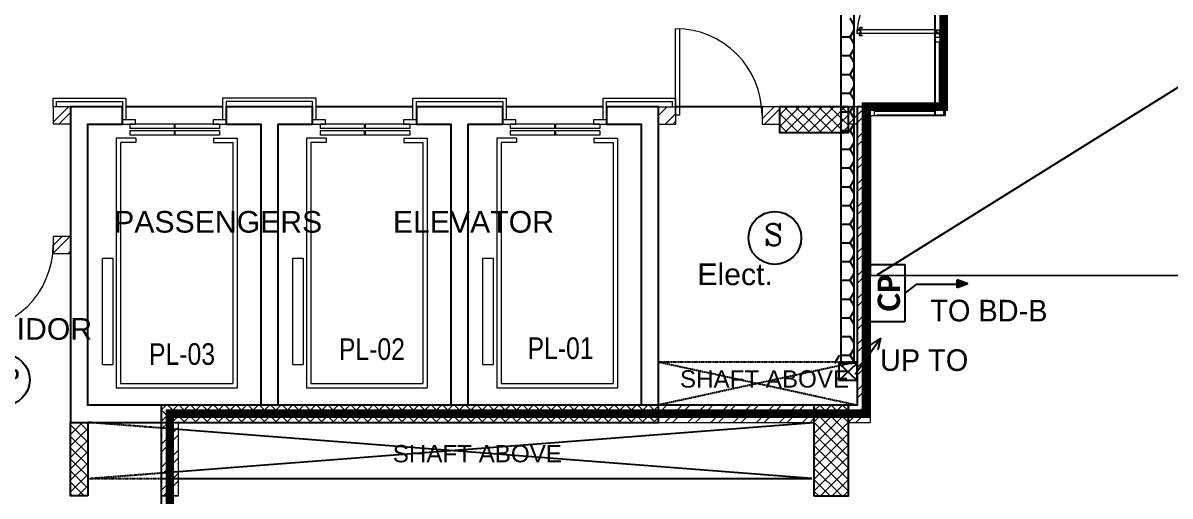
# Model space of a CAD drawing. Header units: inches. Extents: x 1217570 to 1674444, y 326920 to 480291.
# Drawn here: x 1527000 to 1540268, y 348708 to 354179 of the extents above; entities that cross this region are included whole.
import ezdxf

# ---------------------------------------------------------------- set-up
doc = ezdxf.new("R2010")
doc.units = ezdxf.units.IN
doc.header["$MEASUREMENT"] = 0
doc.linetypes.add('DASHED2', pattern=[9.525, 6.35, -3.175])
doc.linetypes.add('HIDDEN', pattern=[9.525, 6.35, -3.175])
for name, color, linetype in [('01- Low voltage', 7, 'Continuous'), ('A-TEXT', 3, 'Continuous'), ('FA', 31, 'Continuous'), ('FFNEW', 252, 'Continuous'), ('GLAZ', 4, 'Continuous'), ('PA', 31, 'Continuous'), ('S-COL', 210, 'Continuous'), ('SHAFT', 7, 'Continuous'), ('TAXT', 3, 'Continuous'), ('TE-TX', 2, 'Continuous'), ('TECIR', 1, 'Continuous'), ('TEL', 211, 'Continuous'), ('TEXT', 181, 'Continuous')]:
    doc.layers.add(name, color=color, linetype=linetype)
for name, color, linetype, lineweight in [('A-BLOCK', 43, 'Continuous', 13), ('A-DOOR', 10, 'Continuous', 15), ('A-ELEVATOR', 54, 'Continuous', 5), ('A-GLASS', 4, 'Continuous', 5), ('A-HATCH CONCRETE', 254, 'Continuous', 5), ('A-LEASING LINE', 7, 'DASHED2', 9), ('A-WALL CLADDING', 44, 'Continuous', 5), ('wall hatch', 252, 'Continuous', 0)]:
    doc.layers.add(name, color=color, linetype=linetype, lineweight=lineweight)
doc.styles.add('ARIAL', font='ARIALN.TTF')
doc.styles.add('M1', font='multplno.shx', dxfattribs={"height": 0.2})
doc.styles.add('romance', font='romanc.shx')
doc.styles.get("Standard").update_dxf_attribs({"font": 'arial.ttf'})
doc.styles.add('style1', font='arial.ttf')
pattern_1 = [(45, (1337614.36, 312749.915), (-66.29126, 66.29126), []), (135, (1337614.36, 312749.915), (-66.29126, -66.29126), [])]

# ---------------------------------------------------------------- blocks, each defined once
blk = doc.blocks.new('SDGTFHHD')
at = {"layer": 'A-HATCH CONCRETE'}
h = blk.add_hatch(dxfattribs=at)
h.set_pattern_fill('ANSI37', color=254, scale=750)
h.set_pattern_definition(pattern_1)
h.paths.add_polyline_path([(1366307, 734887), (1366307, 734587), (1367107, 734587), (1367107, 734887)])
h = blk.add_hatch(dxfattribs=at)
h.set_pattern_fill('ANSI37', color=254, scale=750)
h.set_pattern_definition(pattern_1)
h.paths.add_polyline_path([(1358308, 730387), (1358108, 730387), (1358108, 731237), (1358308, 731237)])
at = {"layer": 'wall hatch'}
h = blk.add_hatch(dxfattribs=at)
h.set_pattern_fill('ANSI32', color=254, scale=500)
h.set_pattern_definition([(45, (1337779.36, 312749.91), (-132.58252, 132.58252), []), (45, (1337867.74, 312749.91), (-132.58252, 132.58252), [])])
h.paths.add_polyline_path([(1356573, 734887), (1356573, 734887), (1356573, 734687)])
h.paths.add_polyline_path([(1358108, 734887), (1357907, 734887), (1357907, 734687), (1358108, 734687)])
h = blk.add_hatch(dxfattribs=at)
h.set_pattern_fill('ANSI32', color=254, scale=500)
h.set_pattern_definition([(45, (1337614.36, 312749.91), (-132.58252, 132.58252), []), (45, (1337702.74, 312749.91), (-132.58252, 132.58252), [])])
h.paths.add_polyline_path([(1356791, 733389), (1356791, 733389), (1356791, 733189)])
h.paths.add_polyline_path([(1358108, 733387), (1357907, 733387), (1357907, 733187), (1358108, 733187)])
at = {"color": 254, "linetype": 'Continuous', "ltscale": 100}
blk.add_lwpolyline([(1385707, 721237), (1385707, 726940), (1385507, 726937), (1383958, 726937), (1383958, 732937), (1380097, 732937), (1380097, 739738), (1381100, 739591), (1381134, 739788), (1381678, 743600), (1382721, 750905), (1382763, 751202), (1347098, 756262), (1346331, 744553), (1368108, 741445), (1368106, 734887), (1367208, 734887), (1367208, 734687), (1367208, 731437), (1359158, 731437), (1359158, 731237), (1359158, 721237), (1385707, 721237)], dxfattribs=at)
at = {"layer": 'A-BLOCK', "color": 254, "ltscale": 100}
for p, q in [((1357907, 734887), (1357907, 734687)), ((1357907, 734887), (1357907, 734687)), ((1358107, 734887), (1357907, 734887)), ((1358107, 734887), (1357907, 734887)), ((1358107, 734887), (1358707, 734887)), ((1358107, 734887), (1358707, 734887)), ((1364908, 734887), (1365107, 734887)), ((1365107, 734887), (1365107, 734687)), ((1367358, 734887), (1366107, 734887)), ((1366107, 734887), (1366107, 734687)), ((1367358, 734887), (1367358, 734887)), ((1358108, 734687), (1357907, 734687)), ((1358108, 734687), (1357907, 734687)), ((1364908, 734687), (1365108, 734687)), ((1364908, 734687), (1365107, 734687)), ((1366108, 734687), (1366307, 734687)), ((1367208, 734687), (1367107, 734687)), ((1367208, 734687), (1367208, 731437)), ((1358107, 733687), (1358107, 733487)), ((1357907, 733387), (1357907, 733187)), ((1357907, 733387), (1357907, 733187)), ((1358107, 733387), (1357907, 733387)), ((1358107, 733387), (1357907, 733387)), ((1358108, 733187), (1357907, 733187)), ((1358108, 733187), (1357907, 733187)), ((1358307, 732237), (1358307, 732437)), ((1358307, 732237), (1358307, 732437)), ((1364907, 731437), (1367208, 731437)), ((1358308, 731237), (1359148, 731237)), ((1358308, 731237), (1359148, 731237)), ((1359158, 730387), (1359158, 731237))]:
    blk.add_line(p, q, dxfattribs=at)
at = {"layer": 'A-DOOR', "color": 254}
for p, q in [((1365107, 734789), (1365107, 735789)), ((1365107, 734789), (1365107, 735789)), ((1365157, 734789), (1365157, 735789)), ((1365157, 734789), (1365157, 735789)), ((1365157, 734789), (1365107, 734789))]:
    blk.add_line(p, q, dxfattribs=at)
for centre, start, end in [((1365107, 734789), 0, 90), ((1356907, 733289), 270, 0)]:
    blk.add_arc(centre, 1000, start, end, dxfattribs=at)
at = {"layer": 'A-ELEVATOR', "color": 254}
for p, q in [((1359306, 734687), (1358795, 734687)), ((1358795, 734687), (1358795, 734637)), ((1359306, 734687), (1358795, 734687)), ((1358795, 734687), (1358795, 734637)), ((1359306, 734687), (1358795, 734687)), ((1358795, 734687), (1358795, 734637)), ((1359306, 734687), (1358795, 734687)), ((1358795, 734687), (1358795, 734637)), ((1359306, 734637), (1358795, 734637)), ((1359306, 734637), (1358795, 734637)), ((1359306, 734637), (1358795, 734637)), ((1359306, 734637), (1358795, 734637)), ((1359306, 734687), (1359306, 734637)), ((1359306, 734687), (1359306, 734637)), ((1359306, 734687), (1359306, 734637)), ((1359306, 734687), (1359306, 734637)), ((1359316, 734687), (1359316, 734637)), ((1359832, 734687), (1359316, 734687)), ((1359316, 734687), (1359316, 734637)), ((1359832, 734687), (1359316, 734687)), ((1359316, 734687), (1359316, 734637)), ((1359832, 734687), (1359316, 734687)), ((1359832, 734687), (1359316, 734687)), ((1359316, 734687), (1359316, 734637)), ((1359832, 734637), (1359316, 734637)), ((1359832, 734637), (1359316, 734637)), ((1359832, 734637), (1359316, 734637)), ((1359832, 734637), (1359316, 734637)), ((1359832, 734687), (1359832, 734637)), ((1359832, 734687), (1359832, 734637)), ((1359832, 734687), (1359832, 734637)), ((1359832, 734687), (1359832, 734637)), ((1361506, 734687), (1360995, 734687)), ((1360995, 734687), (1360995, 734637)), ((1361506, 734687), (1360995, 734687)), ((1360995, 734687), (1360995, 734637)), ((1361506, 734687), (1360995, 734687)), ((1360995, 734687), (1360995, 734637)), ((1361506, 734687), (1360995, 734687)), ((1360995, 734687), (1360995, 734637)), ((1361506, 734637), (1360995, 734637)), ((1361506, 734637), (1360995, 734637)), ((1361506, 734637), (1360995, 734637)), ((1361506, 734637), (1360995, 734637)), ((1361506, 734687), (1361506, 734637)), ((1361506, 734687), (1361506, 734637)), ((1361506, 734687), (1361506, 734637)), ((1361506, 734687), (1361506, 734637)), ((1362032, 734687), (1361516, 734687)), ((1361516, 734687), (1361516, 734637)), ((1362032, 734687), (1361516, 734687)), ((1361516, 734687), (1361516, 734637)), ((1362032, 734687), (1361516, 734687)), ((1361516, 734687), (1361516, 734637)), ((1362032, 734687), (1361516, 734687)), ((1361516, 734687), (1361516, 734637)), ((1362032, 734637), (1361516, 734637)), ((1362032, 734637), (1361516, 734637)), ((1362032, 734637), (1361516, 734637)), ((1362032, 734637), (1361516, 734637)), ((1362032, 734687), (1362032, 734637)), ((1362032, 734687), (1362032, 734637)), ((1362032, 734687), (1362032, 734637)), ((1362032, 734687), (1362032, 734637)), ((1363706, 734687), (1363195, 734687)), ((1363195, 734687), (1363195, 734637)), ((1363706, 734687), (1363195, 734687)), ((1363195, 734687), (1363195, 734637)), ((1363706, 734687), (1363195, 734687)), ((1363195, 734687), (1363195, 734637)), ((1363706, 734687), (1363195, 734687)), ((1363195, 734687), (1363195, 734637)), ((1363706, 734637), (1363195, 734637)), ((1363706, 734637), (1363195, 734637)), ((1363706, 734637), (1363195, 734637)), ((1363706, 734637), (1363195, 734637)), ((1363706, 734687), (1363706, 734637)), ((1363706, 734687), (1363706, 734637)), ((1363706, 734687), (1363706, 734637)), ((1363706, 734687), (1363706, 734637)), ((1363716, 734687), (1363716, 734637)), ((1364232, 734687), (1363716, 734687)), ((1363716, 734687), (1363716, 734637)), ((1364232, 734687), (1363716, 734687)), ((1363716, 734687), (1363716, 734637)), ((1364232, 734687), (1363716, 734687)), ((1363716, 734687), (1363716, 734637)), ((1364232, 734687), (1363716, 734687)), ((1364232, 734637), (1363716, 734637)), ((1364232, 734637), (1363716, 734637)), ((1364232, 734637), (1363716, 734637)), ((1364232, 734637), (1363716, 734637)), ((1364232, 734687), (1364232, 734637)), ((1364232, 734687), (1364232, 734637)), ((1364232, 734687), (1364232, 734637)), ((1364232, 734687), (1364232, 734637)), ((1358638, 734522), (1358638, 731637)), ((1358865, 734522), (1358638, 734522)), ((1358638, 734522), (1358638, 731637)), ((1358865, 734522), (1358638, 734522)), ((1358638, 734522), (1358638, 731637)), ((1358865, 734522), (1358638, 734522)), ((1358638, 734522), (1358638, 731637)), ((1358865, 734522), (1358638, 734522)), ((1359306, 734607), (1358795, 734607)), ((1358795, 734607), (1358795, 734557)), ((1359306, 734607), (1358795, 734607)), ((1358795, 734607), (1358795, 734557)), ((1359306, 734607), (1358795, 734607)), ((1358795, 734607), (1358795, 734557)), ((1359306, 734607), (1358795, 734607)), ((1358795, 734607), (1358795, 734557)), ((1359306, 734557), (1358795, 734557)), ((1359306, 734557), (1358795, 734557)), ((1359306, 734557), (1358795, 734557)), ((1359306, 734557), (1358795, 734557)), ((1358865, 734522), (1358865, 734472)), ((1358865, 734522), (1358865, 734472)), ((1358865, 734522), (1358865, 734472)), ((1358865, 734522), (1358865, 734472)), ((1359306, 734607), (1359306, 734557)), ((1359306, 734607), (1359306, 734557)), ((1359306, 734607), (1359306, 734557)), ((1359306, 734607), (1359306, 734557)), ((1359316, 734557), (1359306, 734557)), ((1359316, 734557), (1359306, 734557)), ((1359316, 734557), (1359306, 734557)), ((1359316, 734557), (1359306, 734557)), ((1359316, 734607), (1359316, 734557)), ((1359832, 734607), (1359316, 734607)), ((1359832, 734607), (1359316, 734607)), ((1359832, 734607), (1359316, 734607)), ((1359316, 734607), (1359316, 734557)), ((1359832, 734607), (1359316, 734607)), ((1359832, 734607), (1359316, 734607)), ((1359316, 734607), (1359316, 734557)), ((1359832, 734607), (1359316, 734607)), ((1359316, 734607), (1359316, 734557)), ((1359832, 734607), (1359316, 734607)), ((1359832, 734607), (1359316, 734607)), ((1359832, 734557), (1359316, 734557)), ((1359832, 734557), (1359316, 734557)), ((1359832, 734557), (1359316, 734557)), ((1359832, 734557), (1359316, 734557)), ((1359762, 734522), (1359762, 734472)), ((1359762, 734522), (1360035, 734522)), ((1359762, 734522), (1359762, 734472)), ((1359762, 734522), (1360035, 734522)), ((1359762, 734522), (1359762, 734472)), ((1359762, 734522), (1360035, 734522)), ((1359762, 734522), (1359762, 734472)), ((1359762, 734522), (1360035, 734522)), ((1359832, 734607), (1359832, 734557)), ((1359832, 734607), (1359832, 734557)), ((1359832, 734607), (1359832, 734557)), ((1359832, 734607), (1359832, 734557)), ((1360035, 734522), (1360035, 731637)), ((1360035, 734522), (1360035, 731637)), ((1360035, 734522), (1360035, 731637)), ((1360035, 734522), (1360035, 731637)), ((1360838, 734522), (1360838, 731637)), ((1361065, 734522), (1360838, 734522)), ((1360838, 734522), (1360838, 731637)), ((1361065, 734522), (1360838, 734522)), ((1360838, 734522), (1360838, 731637)), ((1361065, 734522), (1360838, 734522)), ((1360838, 734522), (1360838, 731637)), ((1361065, 734522), (1360838, 734522)), ((1360995, 734607), (1360995, 734557)), ((1361506, 734607), (1360995, 734607)), ((1361506, 734607), (1360995, 734607)), ((1360995, 734607), (1360995, 734557)), ((1361506, 734607), (1360995, 734607)), ((1360995, 734607), (1360995, 734557)), ((1361506, 734607), (1360995, 734607)), ((1360995, 734607), (1360995, 734557)), ((1361506, 734557), (1360995, 734557)), ((1361506, 734557), (1360995, 734557)), ((1361506, 734557), (1360995, 734557)), ((1361506, 734557), (1360995, 734557)), ((1361065, 734522), (1361065, 734472)), ((1361065, 734522), (1361065, 734472)), ((1361065, 734522), (1361065, 734472)), ((1361065, 734522), (1361065, 734472)), ((1361506, 734607), (1361506, 734557)), ((1361506, 734607), (1361506, 734557)), ((1361506, 734607), (1361506, 734557)), ((1361506, 734607), (1361506, 734557)), ((1361516, 734557), (1361506, 734557)), ((1361516, 734557), (1361506, 734557)), ((1361516, 734557), (1361506, 734557)), ((1361516, 734557), (1361506, 734557)), ((1361516, 734607), (1361516, 734557)), ((1362032, 734607), (1361516, 734607)), ((1362032, 734607), (1361516, 734607)), ((1361516, 734607), (1361516, 734557)), ((1362032, 734607), (1361516, 734607)), ((1362032, 734607), (1361516, 734607)), ((1361516, 734607), (1361516, 734557)), ((1362032, 734607), (1361516, 734607)), ((1362032, 734607), (1361516, 734607)), ((1361516, 734607), (1361516, 734557)), ((1362032, 734607), (1361516, 734607)), ((1362032, 734607), (1361516, 734607)), ((1362032, 734557), (1361516, 734557)), ((1362032, 734557), (1361516, 734557)), ((1362032, 734557), (1361516, 734557)), ((1362032, 734557), (1361516, 734557)), ((1361962, 734522), (1361962, 734472)), ((1361962, 734522), (1362235, 734522)), ((1361962, 734522), (1361962, 734472)), ((1361962, 734522), (1362235, 734522)), ((1361962, 734522), (1362235, 734522)), ((1361962, 734522), (1361962, 734472)), ((1361962, 734522), (1362235, 734522)), ((1361962, 734522), (1361962, 734472)), ((1362032, 734607), (1362032, 734557)), ((1362032, 734607), (1362032, 734557)), ((1362032, 734607), (1362032, 734557)), ((1362032, 734607), (1362032, 734557)), ((1362235, 734522), (1362235, 731637)), ((1362235, 734522), (1362235, 731637)), ((1362235, 734522), (1362235, 731637)), ((1362235, 734522), (1362235, 731637)), ((1363038, 734522), (1363038, 731637)), ((1363265, 734522), (1363038, 734522)), ((1363038, 734522), (1363038, 731637)), ((1363265, 734522), (1363038, 734522)), ((1363038, 734522), (1363038, 731637)), ((1363265, 734522), (1363038, 734522)), ((1363038, 734522), (1363038, 731637)), ((1363265, 734522), (1363038, 734522)), ((1363195, 734607), (1363195, 734557)), ((1363706, 734607), (1363195, 734607)), ((1363195, 734607), (1363195, 734557)), ((1363706, 734607), (1363195, 734607)), ((1363706, 734607), (1363195, 734607)), ((1363195, 734607), (1363195, 734557)), ((1363706, 734607), (1363195, 734607)), ((1363195, 734607), (1363195, 734557)), ((1363706, 734557), (1363195, 734557)), ((1363706, 734557), (1363195, 734557)), ((1363706, 734557), (1363195, 734557)), ((1363706, 734557), (1363195, 734557)), ((1363265, 734522), (1363265, 734472)), ((1363265, 734522), (1363265, 734472)), ((1363265, 734522), (1363265, 734472)), ((1363265, 734522), (1363265, 734472)), ((1363706, 734607), (1363706, 734557)), ((1363706, 734607), (1363706, 734557)), ((1363706, 734607), (1363706, 734557)), ((1363706, 734607), (1363706, 734557)), ((1363716, 734557), (1363706, 734557)), ((1363716, 734557), (1363706, 734557)), ((1363716, 734557), (1363706, 734557)), ((1363716, 734557), (1363706, 734557)), ((1363716, 734607), (1363716, 734557)), ((1364232, 734607), (1363716, 734607)), ((1364232, 734607), (1363716, 734607)), ((1363716, 734607), (1363716, 734557)), ((1364232, 734607), (1363716, 734607)), ((1364232, 734607), (1363716, 734607)), ((1363716, 734607), (1363716, 734557)), ((1364232, 734607), (1363716, 734607)), ((1364232, 734607), (1363716, 734607)), ((1363716, 734607), (1363716, 734557)), ((1364232, 734607), (1363716, 734607)), ((1364232, 734607), (1363716, 734607)), ((1364232, 734557), (1363716, 734557)), ((1364232, 734557), (1363716, 734557)), ((1364232, 734557), (1363716, 734557)), ((1364232, 734557), (1363716, 734557)), ((1364162, 734522), (1364162, 734472)), ((1364162, 734522), (1364435, 734522)), ((1364162, 734522), (1364162, 734472)), ((1364162, 734522), (1364435, 734522)), ((1364162, 734522), (1364162, 734472)), ((1364162, 734522), (1364435, 734522)), ((1364162, 734522), (1364162, 734472)), ((1364162, 734522), (1364435, 734522)), ((1364232, 734607), (1364232, 734557)), ((1364232, 734607), (1364232, 734557)), ((1364232, 734607), (1364232, 734557)), ((1364232, 734607), (1364232, 734557)), ((1364435, 734522), (1364435, 731637)), ((1364435, 734522), (1364435, 731637)), ((1364435, 734522), (1364435, 731637)), ((1364435, 734522), (1364435, 731637)), ((1358688, 734472), (1358688, 731687)), ((1358865, 734472), (1358688, 734472)), ((1358688, 734472), (1358688, 731687)), ((1358865, 734472), (1358688, 734472)), ((1358688, 734472), (1358688, 731687)), ((1358865, 734472), (1358688, 734472)), ((1358688, 734472), (1358688, 731687)), ((1358865, 734472), (1358688, 734472)), ((1359762, 734472), (1359985, 734472)), ((1359762, 734472), (1359985, 734472)), ((1359762, 734472), (1359985, 734472)), ((1359762, 734472), (1359985, 734472)), ((1359985, 734472), (1359985, 731687)), ((1359985, 734472), (1359985, 731687)), ((1359985, 734472), (1359985, 731687)), ((1359985, 734472), (1359985, 731687)), ((1360888, 734472), (1360888, 731687)), ((1361065, 734472), (1360888, 734472)), ((1360888, 734472), (1360888, 731687)), ((1361065, 734472), (1360888, 734472)), ((1360888, 734472), (1360888, 731687)), ((1361065, 734472), (1360888, 734472)), ((1360888, 734472), (1360888, 731687)), ((1361065, 734472), (1360888, 734472)), ((1361962, 734472), (1362185, 734472)), ((1361962, 734472), (1362185, 734472)), ((1361962, 734472), (1362185, 734472)), ((1361962, 734472), (1362185, 734472)), ((1362185, 734472), (1362185, 731687)), ((1362185, 734472), (1362185, 731687)), ((1362185, 734472), (1362185, 731687)), ((1362185, 734472), (1362185, 731687)), ((1363088, 734472), (1363088, 731687)), ((1363265, 734472), (1363088, 734472)), ((1363088, 734472), (1363088, 731687)), ((1363265, 734472), (1363088, 734472)), ((1363088, 734472), (1363088, 731687)), ((1363265, 734472), (1363088, 734472)), ((1363088, 734472), (1363088, 731687)), ((1363265, 734472), (1363088, 734472)), ((1364162, 734472), (1364385, 734472)), ((1364162, 734472), (1364385, 734472)), ((1364162, 734472), (1364385, 734472)), ((1364162, 734472), (1364385, 734472)), ((1364385, 734472), (1364385, 731687)), ((1364385, 734472), (1364385, 731687)), ((1364385, 734472), (1364385, 731687)), ((1364385, 734472), (1364385, 731687)), ((1358478, 731907), (1358478, 733137)), ((1358478, 733137), (1358598, 733137)), ((1358478, 731907), (1358478, 733137)), ((1358478, 733137), (1358598, 733137)), ((1358478, 731907), (1358478, 733137)), ((1358478, 733137), (1358598, 733137)), ((1358478, 731907), (1358478, 733137)), ((1358478, 733137), (1358598, 733137)), ((1358598, 733137), (1358598, 731907)), ((1358598, 733137), (1358598, 731907)), ((1358598, 733137), (1358598, 731907)), ((1358598, 733137), (1358598, 731907)), ((1360678, 731907), (1360678, 733137)), ((1360678, 733137), (1360798, 733137)), ((1360678, 731907), (1360678, 733137)), ((1360678, 733137), (1360798, 733137)), ((1360678, 731907), (1360678, 733137)), ((1360678, 733137), (1360798, 733137)), ((1360678, 731907), (1360678, 733137)), ((1360678, 733137), (1360798, 733137)), ((1360798, 733137), (1360798, 731907)), ((1360798, 733137), (1360798, 731907)), ((1360798, 733137), (1360798, 731907)), ((1360798, 733137), (1360798, 731907)), ((1362878, 731907), (1362878, 733137)), ((1362878, 733137), (1362998, 733137)), ((1362878, 731907), (1362878, 733137)), ((1362878, 733137), (1362998, 733137)), ((1362878, 731907), (1362878, 733137)), ((1362878, 733137), (1362998, 733137)), ((1362878, 731907), (1362878, 733137)), ((1362878, 733137), (1362998, 733137)), ((1362998, 733137), (1362998, 731907)), ((1362998, 733137), (1362998, 731907)), ((1362998, 733137), (1362998, 731907)), ((1362998, 733137), (1362998, 731907)), ((1358478, 731907), (1358598, 731907)), ((1358478, 731907), (1358598, 731907)), ((1358478, 731907), (1358598, 731907)), ((1358478, 731907), (1358598, 731907)), ((1360678, 731907), (1360798, 731907)), ((1360678, 731907), (1360798, 731907)), ((1360678, 731907), (1360798, 731907)), ((1360678, 731907), (1360798, 731907)), ((1362878, 731907), (1362998, 731907)), ((1362878, 731907), (1362998, 731907)), ((1362878, 731907), (1362998, 731907)), ((1362878, 731907), (1362998, 731907)), ((1358638, 731637), (1360035, 731637)), ((1358638, 731637), (1360035, 731637)), ((1358638, 731637), (1360035, 731637)), ((1358638, 731637), (1360035, 731637)), ((1358688, 731687), (1359985, 731687)), ((1358688, 731687), (1359985, 731687)), ((1358688, 731687), (1359985, 731687)), ((1358688, 731687), (1359985, 731687)), ((1360838, 731637), (1362235, 731637)), ((1360838, 731637), (1362235, 731637)), ((1360838, 731637), (1362235, 731637)), ((1360838, 731637), (1362235, 731637)), ((1360888, 731687), (1362185, 731687)), ((1360888, 731687), (1362185, 731687)), ((1360888, 731687), (1362185, 731687)), ((1360888, 731687), (1362185, 731687)), ((1363038, 731637), (1364435, 731637)), ((1363038, 731637), (1364435, 731637)), ((1363038, 731637), (1364435, 731637)), ((1363038, 731637), (1364435, 731637)), ((1363088, 731687), (1364385, 731687)), ((1363088, 731687), (1364385, 731687)), ((1363088, 731687), (1364385, 731687)), ((1363088, 731687), (1364385, 731687))]:
    blk.add_line(p, q, dxfattribs=at)
for points in [[(1358713, 734687), (1358858, 734687), (1358858, 734737), (1358708, 734737), (1358708, 734687)], [(1358713, 734687), (1358858, 734687), (1358858, 734737), (1358708, 734737), (1358708, 734687)], [(1358713, 734687), (1358858, 734687), (1358858, 734737), (1358708, 734737), (1358708, 734687)], [(1358713, 734687), (1358858, 734687), (1358858, 734737), (1358708, 734737), (1358708, 734687)], [(1359763, 734687), (1359908, 734687), (1359908, 734737), (1359758, 734737), (1359758, 734687)], [(1360913, 734687), (1361058, 734687), (1361058, 734737), (1360908, 734737), (1360908, 734687)], [(1361963, 734687), (1362108, 734687), (1362108, 734737), (1361958, 734737), (1361958, 734687)], [(1363113, 734687), (1363258, 734687), (1363258, 734737), (1363108, 734737), (1363108, 734687)], [(1364163, 734687), (1364308, 734687), (1364308, 734737), (1364158, 734737), (1364158, 734687)]]:
    blk.add_lwpolyline(points, close=True, dxfattribs=at)
at = {"layer": 'A-GLASS', "color": 254, "ltscale": 0.5}
for p, q in [((1367253, 735778), (1367208, 735778)), ((1367208, 735732), (1367208, 735778)), ((1367253, 735732), (1367208, 735732)), ((1367212, 735773), (1367249, 735773)), ((1367212, 735737), (1367212, 735773)), ((1367212, 735737), (1367249, 735737)), ((1367228, 735778), (1367228, 735791)), ((1367228, 735732), (1367228, 735719)), ((1367235, 735778), (1367235, 735791)), ((1367235, 735732), (1367235, 735719)), ((1367265, 735803), (1367240, 735803)), ((1367265, 735796), (1367240, 735796)), ((1367240, 735764), (1367249, 735764)), ((1367240, 735760), (1367240, 735764)), ((1367253, 735760), (1367240, 735760)), ((1367240, 735746), (1367240, 735751)), ((1367253, 735751), (1367240, 735751)), ((1367240, 735746), (1367249, 735746)), ((1367265, 735714), (1367240, 735714)), ((1367265, 735707), (1367240, 735707)), ((1367244, 735751), (1367244, 735760)), ((1367249, 735764), (1367249, 735773)), ((1367249, 735737), (1367249, 735746)), ((1367253, 735760), (1367253, 735778)), ((1368117, 735778), (1367253, 735778)), ((1367253, 735732), (1367253, 735751)), ((1368117, 735732), (1367253, 735732)), ((1367265, 735803), (1367265, 735796)), ((1367265, 735707), (1367265, 735714)), ((1368117, 735760), (1368117, 735778)), ((1368117, 735778), (1368162, 735778)), ((1368117, 735760), (1368131, 735760)), ((1368117, 735732), (1368117, 735751)), ((1368117, 735751), (1368131, 735751)), ((1368117, 735732), (1368162, 735732)), ((1368158, 735773), (1368122, 735773)), ((1368122, 735764), (1368122, 735773)), ((1368131, 735764), (1368122, 735764)), ((1368122, 735737), (1368122, 735746)), ((1368131, 735746), (1368122, 735746)), ((1368158, 735737), (1368122, 735737)), ((1368126, 735751), (1368126, 735760)), ((1368131, 735760), (1368131, 735764)), ((1368131, 735746), (1368131, 735751)), ((1368158, 735737), (1368158, 735773)), ((1368162, 735732), (1368162, 735778)), ((1368162, 735687), (1368162, 735732)), ((1368162, 735732), (1368208, 735732)), ((1368167, 735728), (1368167, 735691)), ((1368167, 735728), (1368203, 735728)), ((1368167, 735691), (1368203, 735691)), ((1368203, 735728), (1368203, 735691)), ((1368208, 735687), (1368208, 735732)), ((1368162, 735687), (1368208, 735687))]:
    blk.add_line(p, q, dxfattribs=at)
at = {"layer": 'A-GLASS', "color": 254}
for p, q in [((1368108, 734887), (1368108, 735637)), ((1368158, 734887), (1368158, 735637)), ((1368208, 734887), (1368208, 735637)), ((1367408, 734887), (1368108, 734887)), ((1367408, 734837), (1368108, 734837)), ((1367408, 734787), (1368108, 734787))]:
    blk.add_line(p, q, dxfattribs=at)
blk.add_lwpolyline([(1368108, 735637), (1368208, 735637), (1368208, 735687), (1368108, 735687)], close=True, dxfattribs=at)
blk.add_lwpolyline([(1367408, 734887), (1367408, 734887), (1367358, 734887), (1367358, 734887)], dxfattribs=at)
at = {"layer": 'A-GLASS', "color": 254, "ltscale": 0.5}
blk.add_circle((1368159, 735728), 3.98, dxfattribs=at)
for centre, radius, start, end in [((1368215, 735676), 1013, 96.1577, 174.2163), ((1367240, 735791), 11.4, 90.0242, 179.9752), ((1367240, 735719), 11.4, 180.0248, 269.9758), ((1367240, 735791), 4.55, 90.0242, 179.9752), ((1367240, 735719), 4.55, 180.0248, 269.9758)]:
    blk.add_arc(centre, radius, start, end, dxfattribs=at)
at = {"layer": 'A-WALL CLADDING', "color": 254}
for points in [[(1357907, 734887), (1357907, 734987), (1358708, 734987), (1358748, 734987), (1358748, 734737)], [(1357947, 734887), (1357947, 734947), (1358708, 734947), (1358708, 734737)], [(1360948, 734737), (1360948, 734987), (1359908, 734987), (1359868, 734987), (1359868, 734737)], [(1360908, 734737), (1360908, 734947), (1359908, 734947), (1359908, 734737)], [(1362068, 734737), (1362068, 734987), (1363108, 734987), (1363148, 734987), (1363148, 734737)], [(1362108, 734737), (1362108, 734947), (1363108, 734947), (1363108, 734737)], [(1364268, 734737), (1364268, 734987), (1365067, 734987), (1365107, 734987), (1365107, 734887)], [(1364308, 734737), (1364308, 734947), (1365067, 734947), (1365067, 734887)]]:
    blk.add_lwpolyline(points, dxfattribs=at)
at = {"layer": 'GLAZ', "color": 254}
blk.add_lwpolyline([(1368108, 734887), (1368208, 734887), (1368208, 734787), (1368108, 734787)], close=True, dxfattribs=at)
at = {"layer": 'S-COL', "color": 254, "linetype": 'ByBlock'}
for p, q in [((1359868, 734887), (1358748, 734887)), ((1362068, 734887), (1360948, 734887)), ((1364268, 734887), (1363148, 734887)), ((1366107, 734887), (1365107, 734887))]:
    blk.add_line(p, q, dxfattribs=at)
blk.add_lwpolyline([(1364908, 731437), (1364908, 734687), (1364908, 734887), (1364308, 734887), (1364308, 734737), (1364308, 734737), (1364308, 734687), (1364708, 734687), (1364708, 731437), (1362708, 731437), (1362708, 734687), (1363108, 734687), (1363108, 734887), (1362108, 734887), (1362108, 734737), (1362108, 734737), (1362108, 734687), (1362508, 734687), (1362508, 731437), (1360508, 731437), (1360508, 734687), (1360908, 734687), (1360908, 734887), (1359908, 734887), (1359908, 734737), (1359908, 734737), (1359908, 734687), (1360308, 734687), (1360308, 731437), (1358308, 731437), (1358308, 734687), (1358708, 734687), (1358708, 734887), (1358108, 734887), (1358108, 731237), (1359158, 731237)], dxfattribs=at)
for points in [[(1366307, 734887), (1366307, 734587), (1367107, 734587), (1367107, 734887)], [(1358308, 730387), (1358108, 730387), (1358108, 731237), (1358308, 731237)]]:
    blk.add_lwpolyline(points, close=True, dxfattribs=at)
at = {"layer": 'S-COL', "color": 254}
blk.add_lwpolyline([(1367108, 731437), (1366708, 731437)], dxfattribs=at)
at = {"layer": 'SHAFT', "color": 254, "linetype": 'HIDDEN', "ltscale": 0.5}
for p, q in [((1367208, 731937), (1364907, 731437)), ((1364907, 731937), (1367208, 731437)), ((1364907, 731937), (1367208, 731937)), ((1359158, 731171), (1358308, 731237)), ((1358307, 730587), (1359158, 730653)), ((1358307, 730587), (1359158, 730587))]:
    blk.add_line(p, q, dxfattribs=at)
at = {"layer": 'wall hatch', "color": 254, "linetype": 'Continuous', "ltscale": 500}
for p, q in [((1364907, 734874), (1364921, 734887)), ((1364907, 734785), (1365009, 734887)), ((1364986, 734687), (1365108, 734809)), ((1366108, 734748), (1366246, 734887)), ((1366135, 734687), (1366307, 734859)), ((1367107, 734864), (1367130, 734887)), ((1367107, 734687), (1367208, 734788)), ((1367307, 734887), (1367307, 734887)), ((1365074, 734687), (1365108, 734721)), ((1367196, 734687), (1367208, 734699)), ((1364907, 731426), (1364918, 731437)), ((1364907, 731338), (1365006, 731437))]:
    blk.add_line(p, q, dxfattribs=at)
at = {"layer": 'A-TEXT', "color": 254, "style": 'ARIAL'}
for s, p in [('PL-03', (1359016, 731902)), ('PL-03', (1359016, 731902)), ('PL-02', (1361212, 731959)), ('PL-02', (1361212, 731959)), ('PL-01', (1363394, 731969)), ('PL-01', (1363394, 731969))]:
    blk.add_text(s, height=250, rotation=0.0042, dxfattribs=at).set_placement(p)
at = {"layer": 'TAXT', "color": 254, "ltscale": 100, "style": 'style1'}
blk.add_text('SHAFT ABOVE', height=200, dxfattribs=at).set_placement((1365157, 731639))
at = {"layer": 'TEXT', "color": 254, "ltscale": 0.5, "style": 'style1'}
for s, p in [('PASSENGERS ', (1358613, 733431)), ('ELEVATOR', (1361837, 733431)), ('Elect.', (1365358, 732824))]:
    blk.add_text(s, height=250, dxfattribs=at).set_placement(p)
at = {"layer": 'TEXT', "color": 254, "ltscale": 0.5, "insert": (1356457, 732442), "char_height": 250, "width": 4139.91, "attachment_point": 1, "style": 'style1'}
blk.add_mtext('CORRIDOR', dxfattribs=at)
blk = doc.blocks.new('SEDRGFE')
at = {"layer": 'A-HATCH CONCRETE'}
h = blk.add_hatch(dxfattribs=at)
h.set_pattern_fill('ANSI37', color=250, scale=750)
h.set_pattern_definition([(45, (1341716.94, 266100.535), (-66.29126, 66.29126), []), (135, (1341716.94, 266100.535), (-66.29126, -66.29126), [])])
h.paths.add_polyline_path([(1370810, 683738), (1371210, 683738), (1371210, 684788), (1370810, 684788)])
at = {"layer": 'wall hatch', "ltscale": 500}
h = blk.add_hatch(dxfattribs=at)
h.set_pattern_fill('ANSI32', color=250, scale=500)
h.set_pattern_definition([(45, (1341716.92, 266100.51), (-132.58252, 132.58252), []), (45, (1341805.3, 266100.51), (-132.58252, 132.58252), [])])
h.paths.add_polyline_path([(1370810, 684788), (1371205, 684788), (1369010, 684788), (1369010, 684588), (1370810, 684588)])
h.paths.add_polyline_path([(1371310, 688238), (1371310, 684788), (1371210, 684788), (1371210, 684588), (1371460, 684588), (1371460, 688238)])
h = blk.add_hatch(dxfattribs=at)
h.set_pattern_fill('ANSI32', color=250, scale=500)
h.set_pattern_definition([(45, (1341716.94, 266100.54), (-132.58252, 132.58252), []), (45, (1341805.33, 266100.54), (-132.58252, 132.58252), [])])
h.paths.add_polyline_path([(1363460, 684588), (1363260, 684588), (1363260, 683738), (1363417, 683738), (1363460, 683738)])
at = {"color": 250, "linetype": 'Continuous', "ltscale": 100}
blk.add_lwpolyline([(1389810, 674588), (1389810, 680290), (1389610, 680288), (1388060, 680288), (1388060, 686288), (1384200, 686288), (1384200, 693089), (1385203, 692942), (1385236, 693139), (1385780, 696950), (1386823, 704256), (1386865, 704553), (1351200, 709613), (1350434, 697904), (1372211, 694796), (1372209, 688237), (1371310, 688237), (1371310, 688038), (1371310, 684788), (1363260, 684788), (1363260, 684588), (1363260, 674588), (1389810, 674588)], dxfattribs=at)
at = {"layer": 'A-BLOCK', "color": 250, "ltscale": 100}
for p, q in [((1371460, 688238), (1371460, 684588)), ((1371310, 688038), (1371310, 684788)), ((1369010, 684788), (1371310, 684788)), ((1363260, 683738), (1363260, 684588)), ((1363460, 683738), (1363460, 684588)), ((1369010, 684588), (1370810, 684588)), ((1371210, 684588), (1371460, 684588)), ((1363260, 683738), (1363460, 683738)), ((1363460, 683738), (1363260, 683738)), ((1363460, 683738), (1363260, 683738)), ((1363260, 683738), (1363460, 683738))]:
    blk.add_line(p, q, dxfattribs=at)
at = {"layer": 'A-GLASS', "color": 250, "ltscale": 0.5}
for p, q in [((1372220, 689128), (1372209, 689128)), ((1372220, 689110), (1372220, 689128)), ((1372220, 689128), (1372265, 689128)), ((1372261, 689124), (1372224, 689124)), ((1372224, 689115), (1372224, 689124)), ((1372261, 689088), (1372261, 689124)), ((1372265, 689083), (1372265, 689128)), ((1372220, 689083), (1372209, 689083)), ((1372220, 689110), (1372233, 689110)), ((1372220, 689083), (1372220, 689101)), ((1372220, 689101), (1372233, 689101)), ((1372220, 689083), (1372265, 689083)), ((1372233, 689115), (1372224, 689115)), ((1372224, 689088), (1372224, 689097)), ((1372233, 689097), (1372224, 689097)), ((1372261, 689088), (1372224, 689088)), ((1372229, 689101), (1372229, 689110)), ((1372233, 689110), (1372233, 689115)), ((1372233, 689097), (1372233, 689101)), ((1372265, 689038), (1372265, 689083)), ((1372265, 689083), (1372311, 689083)), ((1372265, 689038), (1372311, 689038)), ((1372270, 689078), (1372270, 689042)), ((1372270, 689078), (1372306, 689078)), ((1372270, 689042), (1372306, 689042)), ((1372306, 689078), (1372306, 689042)), ((1372311, 689038), (1372311, 689083))]:
    blk.add_line(p, q, dxfattribs=at)
at = {"layer": 'A-GLASS', "color": 250}
for p, q in [((1372211, 688238), (1372211, 688988)), ((1372261, 688238), (1372261, 688988)), ((1372311, 688238), (1372311, 688988)), ((1371510, 688238), (1372211, 688238)), ((1371510, 688188), (1372211, 688188)), ((1371510, 688138), (1372211, 688138))]:
    blk.add_line(p, q, dxfattribs=at)
for points in [[(1372211, 688988), (1372311, 688988), (1372311, 689038), (1372211, 689038)], [(1371460, 688238), (1371460, 688138), (1371510, 688138), (1371510, 688238)]]:
    blk.add_lwpolyline(points, close=True, dxfattribs=at)
at = {"layer": 'A-GLASS', "color": 250, "ltscale": 0.5}
blk.add_circle((1372261, 689079), 3.98, dxfattribs=at)
at = {"layer": 'A-HATCH CONCRETE', "color": 250, "linetype": 'Continuous'}
for p, q in [((1363260, 684729), (1363319, 684788)), ((1363260, 684596), (1363452, 684788)), ((1363536, 684588), (1363336, 684788)), ((1363384, 684588), (1363584, 684788)), ((1363669, 684588), (1363469, 684788)), ((1363517, 684588), (1363717, 684788)), ((1363802, 684588), (1363602, 684788)), ((1363650, 684588), (1363850, 684788)), ((1363934, 684588), (1363734, 684788)), ((1363782, 684588), (1363982, 684788)), ((1364067, 684588), (1363867, 684788)), ((1363915, 684588), (1364115, 684788)), ((1364199, 684588), (1363999, 684788)), ((1364047, 684588), (1364247, 684788)), ((1364332, 684588), (1364132, 684788)), ((1364180, 684588), (1364380, 684788)), ((1364465, 684588), (1364265, 684788)), ((1364313, 684588), (1364513, 684788)), ((1364597, 684588), (1364397, 684788)), ((1364445, 684588), (1364645, 684788)), ((1364730, 684588), (1364530, 684788)), ((1364578, 684588), (1364778, 684788)), ((1364862, 684588), (1364662, 684788)), ((1364710, 684588), (1364910, 684788)), ((1364995, 684588), (1364795, 684788)), ((1364843, 684588), (1365043, 684788)), ((1365127, 684588), (1364927, 684788)), ((1364975, 684588), (1365175, 684788)), ((1365260, 684588), (1365060, 684788)), ((1365108, 684588), (1365308, 684788)), ((1365393, 684588), (1365193, 684788)), ((1365241, 684588), (1365441, 684788)), ((1365525, 684588), (1365325, 684788)), ((1365373, 684588), (1365573, 684788)), ((1365658, 684588), (1365458, 684788)), ((1365506, 684588), (1365706, 684788)), ((1365790, 684588), (1365590, 684788)), ((1365638, 684588), (1365838, 684788)), ((1365923, 684588), (1365723, 684788)), ((1365771, 684588), (1365971, 684788)), ((1366056, 684588), (1365856, 684788)), ((1365904, 684588), (1366104, 684788)), ((1366188, 684588), (1365988, 684788)), ((1366036, 684588), (1366236, 684788)), ((1366321, 684588), (1366121, 684788)), ((1366169, 684588), (1366369, 684788)), ((1366453, 684588), (1366253, 684788)), ((1366301, 684588), (1366501, 684788)), ((1366586, 684588), (1366386, 684788)), ((1366434, 684588), (1366634, 684788)), ((1366718, 684588), (1366518, 684788)), ((1366566, 684588), (1366766, 684788)), ((1366851, 684588), (1366651, 684788)), ((1366699, 684588), (1366899, 684788)), ((1366984, 684588), (1366784, 684788)), ((1366832, 684588), (1367032, 684788)), ((1367116, 684588), (1366916, 684788)), ((1366964, 684588), (1367164, 684788)), ((1367249, 684588), (1367049, 684788)), ((1367097, 684588), (1367297, 684788)), ((1367381, 684588), (1367181, 684788)), ((1367229, 684588), (1367429, 684788)), ((1367514, 684588), (1367314, 684788)), ((1367362, 684588), (1367562, 684788)), ((1367647, 684588), (1367447, 684788)), ((1367495, 684588), (1367695, 684788)), ((1367779, 684588), (1367579, 684788)), ((1367627, 684588), (1367827, 684788)), ((1367912, 684588), (1367712, 684788)), ((1367760, 684588), (1367960, 684788)), ((1368044, 684588), (1367844, 684788)), ((1367892, 684588), (1368092, 684788)), ((1368177, 684588), (1367977, 684788)), ((1368025, 684588), (1368225, 684788)), ((1368309, 684588), (1368109, 684788)), ((1368157, 684588), (1368357, 684788)), ((1368442, 684588), (1368242, 684788)), ((1368290, 684588), (1368490, 684788)), ((1368575, 684588), (1368375, 684788)), ((1368423, 684588), (1368623, 684788)), ((1368707, 684588), (1368507, 684788)), ((1368555, 684588), (1368755, 684788)), ((1368840, 684588), (1368640, 684788)), ((1368688, 684588), (1368888, 684788)), ((1368972, 684588), (1368772, 684788)), ((1368820, 684588), (1369010, 684778)), ((1369010, 684682), (1368905, 684788)), ((1363404, 684588), (1363260, 684731)), ((1368953, 684588), (1369010, 684645)), ((1363271, 684588), (1363260, 684598))]:
    blk.add_line(p, q, dxfattribs=at)
at = {"layer": 'GLAZ', "color": 250}
blk.add_lwpolyline([(1372211, 688238), (1372311, 688238), (1372311, 688138), (1372211, 688138)], close=True, dxfattribs=at)
at = {"layer": 'S-COL', "color": 250}
for points in [[(1364410, 684788), (1364410, 684788), (1363260, 684788)], [(1363260, 684588), (1369010, 684588), (1369010, 684788)], [(1366610, 684788), (1366610, 684788), (1364610, 684788)], [(1368810, 684788), (1368810, 684788), (1366810, 684788)]]:
    blk.add_lwpolyline(points, dxfattribs=at)
blk.add_lwpolyline([(1370810, 683738), (1371210, 683738), (1371210, 684788), (1370810, 684788)], close=True, dxfattribs=at)
at = {"layer": 'SHAFT', "color": 250}
blk.add_line((1382767, 693289), (1371536, 686290), dxfattribs=at)
at = {"layer": 'SHAFT', "color": 250, "ltscale": 0.5}
for p, q in [((1363260, 684003), (1370810, 684588)), ((1370785, 683938), (1363260, 684522)), ((1363260, 683938), (1370785, 683938))]:
    blk.add_line(p, q, dxfattribs=at)
at = {"layer": 'SHAFT', "color": 250}
blk.add_lwpolyline([(1371460, 688137), (1371460, 686290), (1382725, 686287), (1382725, 693288), (1372325, 694772), (1372325, 688138), (1371536, 688138), (1371536, 688137)], dxfattribs=at)
at = {"layer": 'TAXT', "color": 250, "ltscale": 100, "style": 'style1'}
blk.add_text('SHAFT ABOVE', height=200, dxfattribs=at).set_placement((1365939, 684126))
blk.add_text('SHAFT ABOVE', height=200, dxfattribs=at).set_placement((1365939, 684126))
blk = doc.blocks.new('A$C1B1E2F85')
at = {"layer": 'FA', "color": 252}
blk.add_ellipse((15786, 9609), major_axis=(216, 216), ratio=1, start_param=5.497787, end_param=11.780972, dxfattribs=at)
at = {"layer": 'FA', "color": 252, "style": 'romance'}
blk.add_text('S', height=251, dxfattribs=at).set_placement((15662, 9523))
blk = doc.blocks.new('TDATA')
at = {"layer": 'TEL'}
for p, q in [((-331, 401), (331, 401)), ((-331, 0), (-331, 401)), ((331, 401), (331, 0)), ((331, 0), (-331, 0))]:
    blk.add_line(p, q, dxfattribs=at)
at = {"layer": 'TEL', "insert": (-210, 316), "char_height": 260, "width": 778.75, "attachment_point": 1}
blk.add_mtext('{\\fCalibri|b1|i0|c0|p34;CP}', dxfattribs=at)
blk = doc.blocks.new('007')
at = {"layer": 'TECIR'}
blk.add_hatch(color=256, dxfattribs=at).paths.add_polyline_path([(15662, 385067), (15570, 385067), (15616, 384943)])
for p, q in [((15614, 385538), (15614, 385067)), ((15616, 384943), (15570, 385067)), ((15570, 385067), (15662, 385067)), ((15616, 384943), (15662, 385067))]:
    blk.add_line(p, q, dxfattribs=at)
blk = doc.blocks.new('A$C6EA330D3')
at = {"layer": 'TE-TX', "linetype": 'Continuous'}
for p, q in [((19964, 14196), (19919, 14275)), ((19919, 14058), (19964, 14136)), ((19814, 14058), (19919, 14058)), ((19964, 13980), (19919, 14058)), ((19814, 13842), (19919, 13842)), ((19919, 13842), (19964, 13920)), ((19964, 13763), (19919, 13842)), ((19919, 13625), (19964, 13703)), ((19814, 13625), (19919, 13625)), ((19964, 13547), (19919, 13625)), ((19814, 13409), (19919, 13409)), ((19919, 13409), (19964, 13487)), ((19964, 13330), (19919, 13409)), ((19919, 13192), (19964, 13270)), ((19814, 13192), (19919, 13192)), ((19964, 13114), (19919, 13192)), ((19919, 12976), (19964, 13054)), ((19814, 12976), (19919, 12976)), ((19964, 12897), (19919, 12976)), ((19814, 12759), (19919, 12759)), ((19919, 12759), (19964, 12837)), ((19964, 12681), (19919, 12759)), ((19919, 12543), (19964, 12621)), ((19814, 12543), (19919, 12543)), ((19964, 12464), (19919, 12543)), ((19919, 12326), (19964, 12404)), ((19814, 12326), (19919, 12326)), ((19964, 12248), (19919, 12326)), ((19814, 12110), (19919, 12110)), ((19919, 12110), (19964, 12188)), ((19964, 12031), (19919, 12110)), ((19919, 11893), (19964, 11971)), ((19814, 11893), (19919, 11893)), ((19964, 11815), (19919, 11893)), ((19814, 11677), (19919, 11677)), ((19919, 11677), (19964, 11755)), ((19964, 11598), (19919, 11677)), ((19814, 11460), (19919, 11460)), ((19919, 11460), (19964, 11538)), ((19964, 11382), (19919, 11460)), ((19919, 11244), (19964, 11322)), ((19814, 11244), (19919, 11244)), ((19964, 11165), (19919, 11244)), ((19814, 11027), (19919, 11027)), ((19919, 11027), (19964, 11105)), ((19964, 10949), (19919, 11027)), ((19919, 10811), (19964, 10889)), ((19814, 10811), (19919, 10811)), ((19964, 10732), (19919, 10811)), ((19814, 10594), (19919, 10594)), ((19964, 10516), (19919, 10594)), ((19740, 10284), (19794, 10378)), ((19814, 10378), (19919, 10378)), ((19919, 10378), (19964, 10456)), ((19964, 10299), (19919, 10378))]:
    blk.add_line(p, q, dxfattribs=at)
at = {"layer": 'TECIR', "linetype": 'ByBlock', "ltscale": 10}
blk.add_line((20684, 11200), (20551, 11094), dxfattribs=at)
at = {"layer": 'TEL', "linetype": 'ByBlock', "ltscale": 10}
for p, q in [((19814, 10284), (19814, 21124)), ((19964, 10284), (19964, 20951)), ((19976, 10158), (20268, 10575)), ((20268, 10575), (20154, 10499)), ((20268, 10575), (20236, 10441)), ((19788, 10084), (20000, 10284)), ((20000, 10084), (19788, 10284)), ((19788, 10284), (19938, 10284)), ((20000, 10084), (20000, 10284))]:
    blk.add_line(p, q, dxfattribs=at)
at = {"layer": 'TEL'}
for p, q in [((20000, 10284), (19788, 10284)), ((19788, 10284), (19788, 10084)), ((20000, 10084), (19788, 10084))]:
    blk.add_line(p, q, dxfattribs=at)
at = {"layer": 'TECIR', "linetype": 'ByBlock', "rotation": 90}
blk.add_blockref('007', (406222, -4414), dxfattribs=at)
at = {"layer": 'TEL', "rotation": 89.98744766972462}
blk.add_blockref('TDATA', (20551, 11094), dxfattribs=at)
at = {"layer": 'TE-TX', "style": 'M1'}
for s, p in [('TO BD-B', (20844, 10769)), ('UP TO ', (20262, 10197))]:
    blk.add_text(s, height=250, rotation=359.9225, dxfattribs=at).set_placement(p)
blk = doc.blocks.new('FA01')
at = {"layer": 'PA', "color": 252}
blk.add_circle((12204, 380287), 296, dxfattribs=at)
at = {"layer": 'PA', "color": 252, "style": 'romance'}
blk.add_text('SP', height=213.8, dxfattribs=at).set_placement((12003, 380194))
blk = doc.blocks.new('A$C1E6F456C')
at = {"layer": 'PA'}
blk.add_blockref('FA01', (-5522, -373745), dxfattribs=at)

msp = doc.modelspace()

# ---------------------------------------------------------------- linework, layer by layer
at = {"layer": 'A-LEASING LINE', "color": 6, "const_width": 100}
msp.add_lwpolyline([(1516540, 374585), (1515773, 362876), (1537649, 359754), (1537649, 353209), (1536749, 353210), (1536749, 349659), (1528699, 349659), (1528699, 339559), (1555049, 339559), (1555049, 345159), (1553299, 345159), (1553299, 351184), (1549438, 351184), (1549438, 358173), (1550462, 358026), (1551613, 366167), (1551620, 366166), (1552108, 369531), (1516540, 374585)], dxfattribs=at)

# ---------------------------------------------------------------- block references
at = {"layer": '01- Low voltage', "color": 252, "linetype": 'Continuous', "ltscale": 100}
for name, p in [('A$C1B1E2F85', (1519911, 342083)), ('A$C6EA330D3', (1516650, 339959))]:
    msp.add_blockref(name, p, dxfattribs=at)
at = {"layer": 'A-GLASS', "linetype": 'Continuous', "ltscale": 100}
msp.add_blockref('A$C1E6F456C', (1520100, 343509), dxfattribs=at)
at = {"layer": 'FFNEW', "color": 6, "linetype": 'Continuous'}
for name, p in [('SDGTFHHD', (169442, -381677)), ('SEDRGFE', (165339, -335028))]:
    msp.add_blockref(name, p, dxfattribs=at)

doc.saveas('drawing.dxf')
